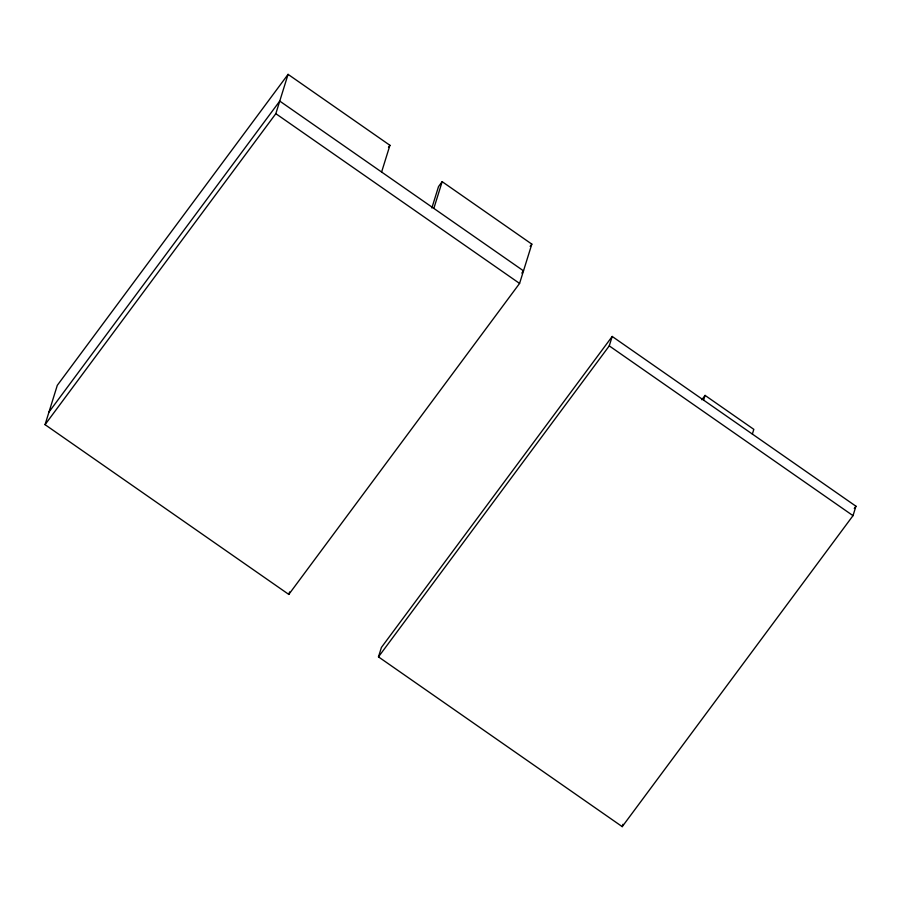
<?xml version="1.0" encoding="UTF-8"?>
<svg xmlns="http://www.w3.org/2000/svg" width="901" height="901" viewBox="0 0 901 901"><rect width="100%" height="100%" fill="white"/><g stroke="black" fill="none" stroke-linecap="round" stroke-linejoin="round"><path stroke-width="1.35" d="M431.861 207.973L438.517 186.586L442.166 181.675L531.827 244.126L519.584 283.432L288.804 594.423L45.05 424.653L57.292 385.346L288.072 74.355L389.93 145.298L381.607 172.023M45.05 424.653L275.83 113.672L288.072 74.355M288.804 594.423L289.593 591.912M433.843 208.401L442.166 181.675M378.476 656.874L381.416 647.447L612.196 336.456L855.95 506.216L853.01 515.654L622.231 826.645L378.476 656.874L609.256 345.883L612.196 336.456M703.602 400.112L705.066 395.393L753.822 429.349L752.358 434.068M622.231 826.645L622.963 824.291M48.969 412.072L279.749 101.092L523.504 270.852L521.837 273.104M388.477 147.257L389.93 145.298M530.16 246.378L531.827 244.126M701.834 399.762L705.066 395.393M854.283 508.479L855.95 506.216M275.83 113.672L519.584 283.432M609.256 345.883L853.01 515.654"/></g></svg>
